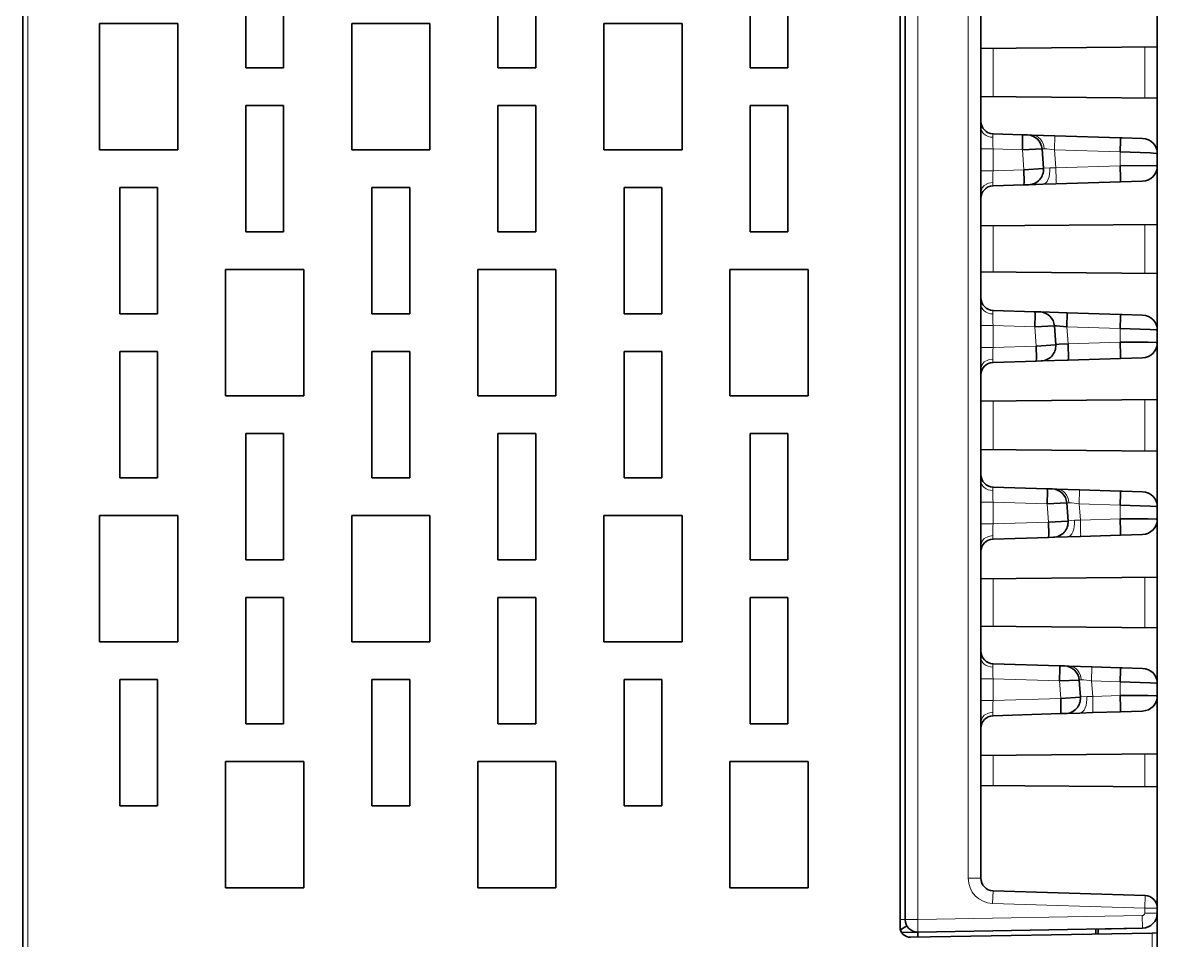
# Model space of a CAD drawing. Extents: x -45 to 645, y -160 to 467.
# Drawn here: x 187.26 to 232.26, y -98.37 to -62.01 of the extents above; entities that cross this region are included whole.
import ezdxf

# ---------------------------------------------------------------- set-up
doc = ezdxf.new("R2010")
doc.units = 0

msp = doc.modelspace()

# ---------------------------------------------------------------- linework, layer by layer
at = {"color": 7, "lineweight": 35}
for p, q in [((187.259, -144.593), (187.259, 10.968)), ((225.259, -20.832), (225.259, -95.911)), ((222.059, -97.854), (222.059, -24.878)), ((222.259, -97.549), (222.259, -24.968)), ((232.259, -144.593), (232.259, -98.083))]:
    msp.add_line(p, q, dxfattribs=at)
at = {"color": 7, "lineweight": 13}
for p, q in [((187.459, -144.593), (187.459, 10.966)), ((224.759, -20.832), (224.759, -95.911)), ((222.759, -97.549), (222.759, -24.968)), ((232.059, -144.593), (232.059, -98.086))]:
    msp.add_line(p, q, dxfattribs=at)
at = {"color": 7, "lineweight": 35, "ltscale": 0.125}
for p, q in [((196.109, -63.793), (196.109, -58.793)), ((197.609, -58.793), (197.609, -63.793)), ((206.109, -63.793), (206.109, -58.793)), ((207.609, -58.793), (207.609, -63.793)), ((216.109, -63.793), (216.109, -58.793)), ((217.609, -58.793), (217.609, -63.793)), ((190.309, -67.043), (190.309, -62.043)), ((193.409, -62.043), (193.409, -67.043)), ((200.309, -67.043), (200.309, -62.043)), ((203.409, -62.043), (203.409, -67.043)), ((210.309, -67.043), (210.309, -62.043)), ((213.409, -62.043), (213.409, -67.043)), ((196.109, -70.293), (196.109, -65.293)), ((197.609, -65.293), (197.609, -70.293)), ((206.109, -70.293), (206.109, -65.293)), ((207.609, -65.293), (207.609, -70.293)), ((216.109, -70.293), (216.109, -65.293)), ((217.609, -65.293), (217.609, -70.293)), ((191.109, -73.543), (191.109, -68.543)), ((192.609, -68.543), (192.609, -73.543)), ((201.109, -73.543), (201.109, -68.543)), ((202.609, -68.543), (202.609, -73.543)), ((211.109, -73.543), (211.109, -68.543)), ((212.609, -68.543), (212.609, -73.543)), ((195.309, -76.793), (195.309, -71.793)), ((198.409, -71.793), (198.409, -76.793)), ((205.309, -76.793), (205.309, -71.793)), ((208.409, -71.793), (208.409, -76.793)), ((215.309, -76.793), (215.309, -71.793)), ((218.409, -71.793), (218.409, -76.793)), ((191.109, -80.043), (191.109, -75.043)), ((192.609, -75.043), (192.609, -80.043)), ((201.109, -80.043), (201.109, -75.043)), ((202.609, -75.043), (202.609, -80.043)), ((211.109, -80.043), (211.109, -75.043)), ((212.609, -75.043), (212.609, -80.043)), ((196.109, -83.293), (196.109, -78.293)), ((197.609, -78.293), (197.609, -83.293)), ((206.109, -83.293), (206.109, -78.293)), ((207.609, -78.293), (207.609, -83.293)), ((216.109, -83.293), (216.109, -78.293)), ((217.609, -78.293), (217.609, -83.293)), ((190.309, -86.543), (190.309, -81.543)), ((193.409, -81.543), (193.409, -86.543)), ((200.309, -86.543), (200.309, -81.543)), ((203.409, -81.543), (203.409, -86.543)), ((210.309, -86.543), (210.309, -81.543)), ((213.409, -81.543), (213.409, -86.543)), ((196.109, -89.793), (196.109, -84.793)), ((197.609, -84.793), (197.609, -89.793)), ((206.109, -89.793), (206.109, -84.793)), ((207.609, -84.793), (207.609, -89.793)), ((216.109, -89.793), (216.109, -84.793)), ((217.609, -84.793), (217.609, -89.793)), ((191.109, -93.043), (191.109, -88.043)), ((192.609, -88.043), (192.609, -93.043)), ((201.109, -93.043), (201.109, -88.043)), ((202.609, -88.043), (202.609, -93.043)), ((211.109, -93.043), (211.109, -88.043)), ((212.609, -88.043), (212.609, -93.043)), ((195.309, -96.293), (195.309, -91.293)), ((198.409, -91.293), (198.409, -96.293)), ((205.309, -96.293), (205.309, -91.293)), ((208.409, -91.293), (208.409, -96.293)), ((215.309, -96.293), (215.309, -91.293)), ((218.409, -91.293), (218.409, -96.293))]:
    msp.add_line(p, q, dxfattribs=at)
at = {"color": 7, "lineweight": 35, "ltscale": 0.056893}
msp.add_line((232.259, -62.964), (232.259, -60.688), dxfattribs=at)
at = {"color": 7, "lineweight": 35, "ltscale": 0.0775}
for p, q in [((190.309, -62.043), (193.409, -62.043)), ((200.309, -62.043), (203.409, -62.043)), ((210.309, -62.043), (213.409, -62.043)), ((193.409, -67.043), (190.309, -67.043)), ((203.409, -67.043), (200.309, -67.043)), ((213.409, -67.043), (210.309, -67.043)), ((195.309, -71.793), (198.409, -71.793)), ((205.309, -71.793), (208.409, -71.793)), ((215.309, -71.793), (218.409, -71.793)), ((198.409, -76.793), (195.309, -76.793)), ((208.409, -76.793), (205.309, -76.793)), ((218.409, -76.793), (215.309, -76.793)), ((190.309, -81.543), (193.409, -81.543)), ((200.309, -81.543), (203.409, -81.543)), ((210.309, -81.543), (213.409, -81.543)), ((193.409, -86.543), (190.309, -86.543)), ((203.409, -86.543), (200.309, -86.543)), ((213.409, -86.543), (210.309, -86.543)), ((195.309, -91.293), (198.409, -91.293)), ((205.309, -91.293), (208.409, -91.293)), ((215.309, -91.293), (218.409, -91.293)), ((198.409, -96.293), (195.309, -96.293)), ((208.409, -96.293), (205.309, -96.293)), ((218.409, -96.293), (215.309, -96.293))]:
    msp.add_line(p, q, dxfattribs=at)
at = {"color": 7, "lineweight": 35, "ltscale": 0.175007}
for p, q in [((232.259, -62.964), (225.259, -63.025)), ((232.259, -64.999), (225.259, -64.938)), ((232.259, -69.999), (225.259, -70.06)), ((232.259, -71.946), (225.259, -71.884)), ((232.259, -76.946), (225.259, -77.007)), ((232.259, -78.983), (225.259, -78.922)), ((232.259, -83.983), (225.259, -84.044)), ((232.259, -85.984), (225.259, -85.923)), ((232.259, -90.984), (225.259, -91.045)), ((232.259, -92.293), (225.259, -92.232))]:
    msp.add_line(p, q, dxfattribs=at)
at = {"color": 7, "lineweight": 13, "ltscale": 0.050657}
msp.add_line((231.768, -64.995), (231.768, -62.968), dxfattribs=at)
at = {"color": 7, "lineweight": 35, "ltscale": 0.050868}
msp.add_line((232.259, -64.999), (232.259, -62.964), dxfattribs=at)
at = {"color": 7, "lineweight": 13, "ltscale": 0.048028}
msp.add_line((225.751, -63.021), (225.751, -64.942), dxfattribs=at)
at = {"color": 7, "lineweight": 35, "ltscale": 0.0375}
for p, q in [((197.609, -63.793), (196.109, -63.793)), ((207.609, -63.793), (206.109, -63.793)), ((217.609, -63.793), (216.109, -63.793)), ((196.109, -65.293), (197.609, -65.293)), ((206.109, -65.293), (207.609, -65.293)), ((216.109, -65.293), (217.609, -65.293)), ((191.109, -68.543), (192.609, -68.543)), ((201.109, -68.543), (202.609, -68.543)), ((211.109, -68.543), (212.609, -68.543)), ((197.609, -70.293), (196.109, -70.293)), ((207.609, -70.293), (206.109, -70.293)), ((217.609, -70.293), (216.109, -70.293)), ((192.609, -73.543), (191.109, -73.543)), ((202.609, -73.543), (201.109, -73.543)), ((212.609, -73.543), (211.109, -73.543)), ((191.109, -75.043), (192.609, -75.043)), ((201.109, -75.043), (202.609, -75.043)), ((211.109, -75.043), (212.609, -75.043)), ((196.109, -78.293), (197.609, -78.293)), ((206.109, -78.293), (207.609, -78.293)), ((216.109, -78.293), (217.609, -78.293)), ((192.609, -80.043), (191.109, -80.043)), ((202.609, -80.043), (201.109, -80.043)), ((212.609, -80.043), (211.109, -80.043)), ((197.609, -83.293), (196.109, -83.293)), ((207.609, -83.293), (206.109, -83.293)), ((217.609, -83.293), (216.109, -83.293)), ((196.109, -84.793), (197.609, -84.793)), ((206.109, -84.793), (207.609, -84.793)), ((216.109, -84.793), (217.609, -84.793)), ((191.109, -88.043), (192.609, -88.043)), ((201.109, -88.043), (202.609, -88.043)), ((211.109, -88.043), (212.609, -88.043)), ((197.609, -89.793), (196.109, -89.793)), ((207.609, -89.793), (206.109, -89.793)), ((217.609, -89.793), (216.109, -89.793)), ((192.609, -93.043), (191.109, -93.043)), ((202.609, -93.043), (201.109, -93.043)), ((212.609, -93.043), (211.109, -93.043))]:
    msp.add_line(p, q, dxfattribs=at)
at = {"color": 7, "lineweight": 35, "ltscale": 0.054432}
msp.add_line((232.259, -64.999), (232.259, -67.176), dxfattribs=at)
at = {"color": 7, "lineweight": 35, "ltscale": 0.029261}
msp.add_line((225.744, -66.411), (226.913, -66.447), dxfattribs=at)
at = {"color": 7, "lineweight": 35, "ltscale": 0.004733}
msp.add_line((227.103, -66.453), (226.913, -66.447), dxfattribs=at)
at = {"color": 7, "lineweight": 35, "ltscale": 9.5e-05}
msp.add_line((227.106, -66.453), (227.103, -66.453), dxfattribs=at)
at = {"color": 7, "lineweight": 35, "ltscale": 0.004711}
for p, q in [((227.297, -66.459), (227.109, -66.453)), ((228.769, -87.506), (228.581, -87.5))]:
    msp.add_line(p, q, dxfattribs=at)
at = {"color": 7, "lineweight": 35, "ltscale": 0.022315}
for p, q in [((228.19, -66.487), (227.297, -66.459)), ((229.171, -80.518), (228.279, -80.49)), ((229.661, -87.534), (228.769, -87.506))]:
    msp.add_line(p, q, dxfattribs=at)
at = {"color": 7, "lineweight": 35, "ltscale": 0.065138}
msp.add_line((230.794, -66.569), (228.19, -66.487), dxfattribs=at)
at = {"color": 7, "lineweight": 35, "ltscale": 0.001959}
for p, q in [((230.872, -66.572), (230.794, -66.569)), ((230.872, -73.572), (230.794, -73.569)), ((230.872, -80.572), (230.794, -80.569)), ((230.872, -87.572), (230.794, -87.569))]:
    msp.add_line(p, q, dxfattribs=at)
at = {"color": 7, "lineweight": 35, "ltscale": 0.020164}
for p, q in [((231.678, -66.597), (230.872, -66.572)), ((231.678, -73.597), (230.872, -73.572)), ((231.678, -87.597), (230.872, -87.572))]:
    msp.add_line(p, q, dxfattribs=at)
at = {"color": 7, "lineweight": 13, "ltscale": 0.012173}
for p, q in [((225.746, -67.01), (225.259, -67.01)), ((225.746, -67.875), (225.259, -67.875)), ((225.746, -74.01), (225.259, -74.01)), ((225.746, -74.875), (225.259, -74.875)), ((225.746, -81.01), (225.259, -81.01)), ((225.746, -81.875), (225.259, -81.875)), ((225.746, -88.01), (225.259, -88.01)), ((225.746, -88.875), (225.259, -88.875))]:
    msp.add_line(p, q, dxfattribs=at)
at = {"color": 7, "lineweight": 13, "ltscale": 0.021604}
for p, q in [((225.746, -67.01), (225.746, -67.875)), ((225.746, -74.01), (225.746, -74.875)), ((225.746, -81.01), (225.746, -81.875)), ((225.746, -88.01), (225.746, -88.875))]:
    msp.add_line(p, q, dxfattribs=at)
at = {"color": 7, "lineweight": 13, "ltscale": 0.029117}
msp.add_line((225.746, -67.01), (226.91, -67.047), dxfattribs=at)
at = {"color": 7, "lineweight": 35, "ltscale": 0.019481}
for p, q in [((226.91, -67.047), (227.689, -67.011)), ((227.401, -74.062), (228.179, -74.027)), ((227.891, -81.078), (228.67, -81.042))]:
    msp.add_line(p, q, dxfattribs=at)
at = {"color": 7, "lineweight": 13, "ltscale": 0.019779}
msp.add_line((226.91, -67.047), (226.965, -67.836), dxfattribs=at)
at = {"color": 7, "lineweight": 35, "ltscale": 0.019472}
msp.add_line((227.689, -67.011), (227.743, -67.788), dxfattribs=at)
at = {"color": 7, "lineweight": 13, "ltscale": 0.065138}
msp.add_line((228.181, -67.045), (230.785, -67.127), dxfattribs=at)
at = {"color": 7, "lineweight": 13, "ltscale": 0.017774}
msp.add_line((228.181, -67.045), (228.231, -67.754), dxfattribs=at)
at = {"color": 7, "lineweight": 35, "ltscale": 0.001747}
msp.add_line((232.226, -67), (232.2, -66.935), dxfattribs=at)
at = {"color": 7, "lineweight": 13, "ltscale": 0.013677}
for p, q in [((230.785, -67.127), (230.785, -67.674)), ((230.785, -74.674), (230.785, -74.127)), ((230.785, -81.127), (230.785, -81.674)), ((230.785, -88.674), (230.785, -88.127))]:
    msp.add_line(p, q, dxfattribs=at)
at = {"color": 7, "lineweight": 35, "ltscale": 0.012288}
for p, q in [((232.259, -67.197), (232.259, -67.688)), ((232.259, -74.688), (232.259, -74.197)), ((232.259, -81.197), (232.259, -81.688)), ((232.259, -88.197), (232.259, -88.688))]:
    msp.add_line(p, q, dxfattribs=at)
at = {"color": 7, "lineweight": 13, "ltscale": 0.030498}
msp.add_line((225.746, -67.875), (226.965, -67.836), dxfattribs=at)
at = {"color": 7, "lineweight": 35, "ltscale": 0.019482}
for p, q in [((226.965, -67.836), (227.743, -67.788)), ((227.454, -74.821), (228.232, -74.773)), ((227.942, -81.806), (228.72, -81.758)), ((228.431, -88.79), (229.208, -88.742))]:
    msp.add_line(p, q, dxfattribs=at)
at = {"color": 7, "lineweight": 13, "ltscale": 0.063897}
msp.add_line((230.785, -67.674), (228.231, -67.754), dxfattribs=at)
at = {"color": 7, "lineweight": 13, "ltscale": 0.001037}
msp.add_line((228.232, -67.796), (228.231, -67.754), dxfattribs=at)
at = {"color": 7, "lineweight": 13, "ltscale": 0.010234}
for p, q in [((228.242, -68.205), (228.232, -67.796)), ((229.219, -82.174), (229.209, -81.765)), ((229.707, -89.159), (229.697, -88.75))]:
    msp.add_line(p, q, dxfattribs=at)
at = {"color": 7, "lineweight": 35, "ltscale": 0.001037}
for p, q in [((230.787, -67.716), (230.785, -67.674)), ((230.787, -74.716), (230.785, -74.674)), ((228.721, -74.781), (228.719, -74.739)), ((230.787, -81.716), (230.785, -81.674)), ((230.787, -88.716), (230.785, -88.674))]:
    msp.add_line(p, q, dxfattribs=at)
at = {"color": 7, "lineweight": 35, "ltscale": 0.010234}
for p, q in [((230.796, -68.125), (230.787, -67.716)), ((230.796, -75.125), (230.787, -74.716)), ((230.796, -82.125), (230.787, -81.716)), ((230.796, -89.125), (230.787, -88.716))]:
    msp.add_line(p, q, dxfattribs=at)
at = {"color": 7, "lineweight": 35, "ltscale": 0.057762}
msp.add_line((232.259, -69.999), (232.259, -67.688), dxfattribs=at)
at = {"color": 7, "lineweight": 35, "ltscale": 0.012867}
for p, q in [((227.725, -68.412), (228.239, -68.396)), ((228.702, -82.382), (229.216, -82.365)), ((229.19, -89.366), (229.704, -89.35))]:
    msp.add_line(p, q, dxfattribs=at)
at = {"color": 7, "lineweight": 35, "ltscale": 0.063897}
msp.add_line((228.239, -68.396), (230.794, -68.316), dxfattribs=at)
at = {"color": 7, "lineweight": 35, "ltscale": 0.022051}
for p, q in [((230.794, -68.316), (231.675, -68.288)), ((230.794, -75.316), (231.675, -75.288)), ((230.794, -82.316), (231.675, -82.288)), ((230.794, -89.316), (231.675, -89.288))]:
    msp.add_line(p, q, dxfattribs=at)
at = {"color": 7, "lineweight": 35, "ltscale": 7.2e-05}
for p, q in [((231.675, -68.288), (231.678, -68.288)), ((231.675, -75.288), (231.678, -75.288)), ((231.675, -82.288), (231.678, -82.288)), ((231.675, -89.288), (231.678, -89.288))]:
    msp.add_line(p, q, dxfattribs=at)
at = {"color": 7, "lineweight": 35, "ltscale": 0.030642}
msp.add_line((225.744, -68.474), (226.969, -68.436), dxfattribs=at)
at = {"color": 7, "lineweight": 35, "ltscale": 0.004759}
for p, q in [((226.969, -68.436), (227.159, -68.43)), ((227.457, -75.421), (227.647, -75.415)), ((227.945, -82.405), (228.136, -82.399)), ((228.434, -89.39), (228.624, -89.384))]:
    msp.add_line(p, q, dxfattribs=at)
at = {"color": 7, "lineweight": 35, "ltscale": 0.01404}
for p, q in [((227.163, -68.43), (227.725, -68.412)), ((228.14, -82.399), (228.702, -82.382)), ((228.629, -89.384), (229.19, -89.366))]:
    msp.add_line(p, q, dxfattribs=at)
at = {"color": 7, "lineweight": 13, "ltscale": 0.045831}
msp.add_line((225.751, -70.055), (225.751, -71.889), dxfattribs=at)
at = {"color": 7, "lineweight": 13, "ltscale": 0.048459}
msp.add_line((231.768, -71.941), (231.768, -70.003), dxfattribs=at)
at = {"color": 7, "lineweight": 35, "ltscale": 0.048671}
msp.add_line((232.259, -71.946), (232.259, -69.999), dxfattribs=at)
at = {"color": 7, "lineweight": 35, "ltscale": 0.055743}
msp.add_line((232.259, -71.946), (232.259, -74.175), dxfattribs=at)
at = {"color": 7, "lineweight": 35, "ltscale": 0.041531}
msp.add_line((225.744, -73.411), (227.404, -73.463), dxfattribs=at)
at = {"color": 7, "lineweight": 35, "ltscale": 0.004894}
for p, q in [((227.6, -73.469), (227.404, -73.463)), ((228.09, -80.484), (227.895, -80.478))]:
    msp.add_line(p, q, dxfattribs=at)
at = {"color": 7, "lineweight": 35, "ltscale": 0.000802}
msp.add_line((227.635, -73.47), (227.603, -73.469), dxfattribs=at)
at = {"color": 7, "lineweight": 35, "ltscale": 0.026142}
msp.add_line((228.68, -73.503), (227.635, -73.47), dxfattribs=at)
at = {"color": 7, "lineweight": 35, "ltscale": 0.052867}
msp.add_line((230.794, -73.569), (228.68, -73.503), dxfattribs=at)
at = {"color": 7, "lineweight": 13, "ltscale": 0.041387}
msp.add_line((225.746, -74.01), (227.401, -74.062), dxfattribs=at)
at = {"color": 7, "lineweight": 13, "ltscale": 0.019008}
msp.add_line((227.401, -74.062), (227.454, -74.821), dxfattribs=at)
at = {"color": 7, "lineweight": 35, "ltscale": 0.018701}
msp.add_line((228.179, -74.027), (228.232, -74.773), dxfattribs=at)
at = {"color": 7, "lineweight": 13, "ltscale": 0.052868}
msp.add_line((228.672, -74.061), (230.785, -74.127), dxfattribs=at)
at = {"color": 7, "lineweight": 13, "ltscale": 0.017003}
msp.add_line((228.672, -74.061), (228.719, -74.739), dxfattribs=at)
at = {"color": 7, "lineweight": 13, "ltscale": 0.051681}
msp.add_line((230.785, -74.674), (228.719, -74.739), dxfattribs=at)
at = {"color": 7, "lineweight": 35, "ltscale": 0.056432}
msp.add_line((232.259, -76.946), (232.259, -74.688), dxfattribs=at)
at = {"color": 7, "lineweight": 13, "ltscale": 0.042714}
msp.add_line((225.746, -74.875), (227.454, -74.821), dxfattribs=at)
at = {"color": 7, "lineweight": 35, "ltscale": 0.042858}
msp.add_line((225.744, -75.474), (227.457, -75.421), dxfattribs=at)
at = {"color": 7, "lineweight": 35, "ltscale": 0.026907}
msp.add_line((227.652, -75.415), (228.728, -75.381), dxfattribs=at)
at = {"color": 7, "lineweight": 35, "ltscale": 0.051681}
msp.add_line((228.728, -75.381), (230.794, -75.316), dxfattribs=at)
at = {"color": 7, "lineweight": 13, "ltscale": 0.050728}
msp.add_line((231.768, -78.979), (231.768, -76.95), dxfattribs=at)
at = {"color": 7, "lineweight": 35, "ltscale": 0.050938}
msp.add_line((232.259, -78.983), (232.259, -76.946), dxfattribs=at)
at = {"color": 7, "lineweight": 13, "ltscale": 0.048098}
msp.add_line((225.751, -77.002), (225.751, -78.926), dxfattribs=at)
at = {"color": 7, "lineweight": 35, "ltscale": 0.054823}
msp.add_line((232.259, -78.983), (232.259, -81.176), dxfattribs=at)
at = {"color": 7, "lineweight": 35, "ltscale": 0.053802}
msp.add_line((225.744, -80.411), (227.895, -80.478), dxfattribs=at)
at = {"color": 7, "lineweight": 35, "ltscale": 0.004691}
msp.add_line((228.279, -80.49), (228.091, -80.484), dxfattribs=at)
at = {"color": 7, "lineweight": 35, "ltscale": 0.040597}
msp.add_line((230.794, -80.569), (229.171, -80.518), dxfattribs=at)
at = {"color": 7, "lineweight": 35, "ltscale": 0.020165}
msp.add_line((231.678, -80.597), (230.872, -80.572), dxfattribs=at)
at = {"color": 7, "lineweight": 13, "ltscale": 0.053657}
msp.add_line((225.746, -81.01), (227.891, -81.078), dxfattribs=at)
at = {"color": 7, "lineweight": 13, "ltscale": 0.018237}
msp.add_line((227.891, -81.078), (227.942, -81.806), dxfattribs=at)
at = {"color": 7, "lineweight": 35, "ltscale": 0.01793}
msp.add_line((228.67, -81.042), (228.72, -81.758), dxfattribs=at)
at = {"color": 7, "lineweight": 13, "ltscale": 0.040597}
msp.add_line((229.162, -81.076), (230.785, -81.127), dxfattribs=at)
at = {"color": 7, "lineweight": 13, "ltscale": 0.016232}
msp.add_line((229.162, -81.076), (229.208, -81.724), dxfattribs=at)
at = {"color": 7, "lineweight": 13, "ltscale": 0.05493}
msp.add_line((225.746, -81.875), (227.942, -81.806), dxfattribs=at)
at = {"color": 7, "lineweight": 13, "ltscale": 0.039465}
msp.add_line((230.785, -81.674), (229.208, -81.724), dxfattribs=at)
at = {"color": 7, "lineweight": 13, "ltscale": 0.001038}
for p, q in [((229.209, -81.765), (229.208, -81.724)), ((229.697, -88.75), (229.696, -88.708))]:
    msp.add_line(p, q, dxfattribs=at)
at = {"color": 7, "lineweight": 35, "ltscale": 0.057371}
msp.add_line((232.259, -83.983), (232.259, -81.688), dxfattribs=at)
at = {"color": 7, "lineweight": 35, "ltscale": 0.039464}
msp.add_line((229.216, -82.365), (230.794, -82.316), dxfattribs=at)
at = {"color": 7, "lineweight": 35, "ltscale": 0.055074}
msp.add_line((225.744, -82.474), (227.945, -82.405), dxfattribs=at)
at = {"color": 7, "lineweight": 13, "ltscale": 0.047189}
msp.add_line((225.751, -84.04), (225.751, -85.927), dxfattribs=at)
at = {"color": 7, "lineweight": 13, "ltscale": 0.049814}
msp.add_line((231.768, -85.98), (231.768, -83.987), dxfattribs=at)
at = {"color": 7, "lineweight": 35, "ltscale": 0.050029}
msp.add_line((232.259, -85.984), (232.259, -83.983), dxfattribs=at)
at = {"color": 7, "lineweight": 35, "ltscale": 0.054784}
msp.add_line((232.259, -85.984), (232.259, -88.176), dxfattribs=at)
at = {"color": 7, "lineweight": 35, "ltscale": 0.066072}
msp.add_line((228.385, -87.494), (225.744, -87.411), dxfattribs=at)
at = {"color": 7, "lineweight": 35, "ltscale": 0.004796}
msp.add_line((228.577, -87.5), (228.385, -87.494), dxfattribs=at)
at = {"color": 7, "lineweight": 35, "ltscale": 0.028327}
msp.add_line((230.794, -87.569), (229.661, -87.534), dxfattribs=at)
at = {"color": 7, "lineweight": 13, "ltscale": 0.065928}
msp.add_line((225.746, -88.01), (228.382, -88.093), dxfattribs=at)
at = {"color": 7, "lineweight": 35, "ltscale": 0.019487}
msp.add_line((229.161, -88.058), (228.382, -88.093), dxfattribs=at)
at = {"color": 7, "lineweight": 13, "ltscale": 0.017466}
msp.add_line((228.382, -88.093), (228.431, -88.79), dxfattribs=at)
at = {"color": 7, "lineweight": 35, "ltscale": 0.017159}
msp.add_line((229.16, -88.058), (229.208, -88.742), dxfattribs=at)
at = {"color": 7, "lineweight": 13, "ltscale": 0.028327}
msp.add_line((229.653, -88.092), (230.785, -88.127), dxfattribs=at)
at = {"color": 7, "lineweight": 13, "ltscale": 0.015461}
msp.add_line((229.653, -88.092), (229.696, -88.708), dxfattribs=at)
at = {"color": 7, "lineweight": 13, "ltscale": 0.067147}
msp.add_line((225.746, -88.875), (228.431, -88.79), dxfattribs=at)
at = {"color": 7, "lineweight": 13, "ltscale": 0.027248}
msp.add_line((230.785, -88.674), (229.696, -88.708), dxfattribs=at)
at = {"color": 7, "lineweight": 35, "ltscale": 0.057399}
msp.add_line((232.259, -90.984), (232.259, -88.688), dxfattribs=at)
at = {"color": 7, "lineweight": 35, "ltscale": 0.067291}
msp.add_line((225.744, -89.474), (228.434, -89.39), dxfattribs=at)
at = {"color": 7, "lineweight": 35, "ltscale": 0.027248}
msp.add_line((229.704, -89.35), (230.794, -89.316), dxfattribs=at)
at = {"color": 7, "lineweight": 13, "ltscale": 0.029891}
msp.add_line((225.751, -91.041), (225.751, -92.237), dxfattribs=at)
at = {"color": 7, "lineweight": 13, "ltscale": 0.032515}
msp.add_line((231.768, -92.289), (231.768, -90.988), dxfattribs=at)
at = {"color": 7, "lineweight": 35, "ltscale": 0.03273}
msp.add_line((232.259, -92.293), (232.259, -90.984), dxfattribs=at)
at = {"color": 7, "lineweight": 35, "ltscale": 0.0625}
msp.add_line((232.259, -94.793), (232.259, -92.293), dxfattribs=at)
at = {"color": 7, "lineweight": 35, "ltscale": 0.057661}
msp.add_line((232.259, -97.1), (232.259, -94.793), dxfattribs=at)
at = {"color": 7, "lineweight": 13, "ltscale": 0.0125}
for p, q in [((224.759, -95.911), (225.259, -95.911)), ((225.728, -96.91), (225.744, -96.411)), ((231.775, -96.6), (231.759, -97.1)), ((231.759, -97.1), (232.259, -97.1)), ((222.759, -97.549), (222.259, -97.549)), ((222.768, -98.049), (222.759, -97.549)), ((231.661, -97.393), (231.67, -97.893)), ((231.759, -97.293), (232.259, -97.293))]:
    msp.add_line(p, q, dxfattribs=at)
at = {"color": 7, "lineweight": 35, "ltscale": 0.15086}
msp.add_line((231.775, -96.6), (225.744, -96.411), dxfattribs=at)
at = {"color": 7, "lineweight": 13, "ltscale": 0.15086}
msp.add_line((231.759, -97.1), (225.728, -96.91), dxfattribs=at)
at = {"color": 7, "lineweight": 13, "ltscale": 0.004839}
msp.add_line((231.759, -97.1), (231.759, -97.293), dxfattribs=at)
at = {"color": 7, "lineweight": 35, "ltscale": 0.004839}
msp.add_line((232.259, -97.1), (232.259, -97.293), dxfattribs=at)
at = {"color": 7, "lineweight": 13, "ltscale": 0.005001}
msp.add_line((222.259, -97.549), (222.059, -97.547), dxfattribs=at)
at = {"color": 7, "lineweight": 13, "ltscale": 0.222577}
msp.add_line((222.759, -97.549), (231.661, -97.393), dxfattribs=at)
at = {"color": 7, "lineweight": 35, "ltscale": 0.019639}
msp.add_line((232.259, -97.297), (232.259, -98.083), dxfattribs=at)
at = {"color": 7, "lineweight": 35, "ltscale": 0.00745}
msp.add_line((222.329, -97.803), (222.073, -97.956), dxfattribs=at)
at = {"color": 7, "lineweight": 35, "ltscale": 0.016268}
msp.add_line((222.768, -98.049), (222.117, -98.06), dxfattribs=at)
at = {"color": 7, "lineweight": 35, "ltscale": 0.239862}
msp.add_line((232.059, -98.086), (222.466, -98.254), dxfattribs=at)
at = {"color": 7, "lineweight": 35, "ltscale": 0.000218}
msp.add_line((222.759, -98.049), (222.768, -98.049), dxfattribs=at)
at = {"color": 7, "lineweight": 35, "ltscale": 0.005005}
msp.add_line((222.768, -98.249), (222.763, -98.049), dxfattribs=at)
at = {"color": 7, "lineweight": 35, "ltscale": 0.222577}
msp.add_line((231.67, -97.893), (222.768, -98.049), dxfattribs=at)
at = {"color": 7, "lineweight": 35, "ltscale": 0.046265}
msp.add_line((231.67, -97.893), (229.819, -97.926), dxfattribs=at)
at = {"color": 7, "lineweight": 35, "ltscale": 0.004991}
for p, q in [((229.819, -98.125), (229.819, -97.926)), ((229.919, -98.124), (229.919, -97.924))]:
    msp.add_line(p, q, dxfattribs=at)
at = {"color": 7, "lineweight": 35, "ltscale": 0.005001}
msp.add_line((232.259, -98.083), (232.059, -98.086), dxfattribs=at)
at = {"color": 7, "lineweight": 35}
for points in [[(226.913, -66.447), (226.914, -66.448), (226.916, -66.458), (226.919, -66.542), (226.91, -67.047)], [(230.785, -67.127), (230.796, -66.669), (230.795, -66.574), (230.794, -66.569)], [(230.785, -67.127), (231.978, -67.167), (232.215, -67.186), (232.249, -67.192), (232.257, -67.194), (232.259, -67.196)], [(226.965, -67.836), (226.974, -68.327), (226.97, -68.431), (226.97, -68.434), (226.969, -68.436)], [(232.259, -67.687), (232.258, -67.686), (232.253, -67.684), (232.213, -67.679), (231.895, -67.668), (230.785, -67.674)], [(227.404, -73.463), (227.405, -73.464), (227.407, -73.473), (227.409, -73.558), (227.401, -74.062)], [(228.68, -73.503), (228.681, -73.504), (228.681, -73.512), (228.672, -74.061)], [(230.785, -74.127), (230.796, -73.669), (230.795, -73.574), (230.794, -73.569)], [(228.179, -74.026), (228.18, -74.023), (228.183, -74.022), (228.19, -74.02), (228.26, -74.017), (228.672, -74.061)], [(230.785, -74.127), (231.978, -74.167), (232.215, -74.186), (232.249, -74.192), (232.257, -74.194), (232.259, -74.196)], [(232.259, -74.687), (232.258, -74.686), (232.253, -74.684), (232.213, -74.679), (231.895, -74.668), (230.785, -74.674)], [(227.454, -74.821), (227.463, -75.312), (227.459, -75.416), (227.458, -75.419), (227.457, -75.421)], [(228.719, -74.739), (228.362, -74.747), (228.252, -74.761), (228.237, -74.766), (228.233, -74.769), (228.232, -74.771), (228.232, -74.773)], [(228.728, -75.381), (228.728, -75.38), (228.729, -75.372), (228.731, -75.298), (228.721, -74.781)], [(227.895, -80.478), (227.895, -80.479), (227.897, -80.489), (227.9, -80.573), (227.891, -81.078)], [(230.785, -81.127), (230.796, -80.669), (230.795, -80.574), (230.794, -80.569)], [(230.785, -81.127), (231.978, -81.167), (232.215, -81.186), (232.249, -81.192), (232.257, -81.194), (232.259, -81.196)], [(227.942, -81.806), (227.951, -82.296), (227.947, -82.4), (227.946, -82.404), (227.945, -82.405)], [(232.259, -81.687), (232.258, -81.686), (232.253, -81.684), (232.213, -81.679), (231.895, -81.668), (230.785, -81.674)], [(228.385, -87.494), (228.386, -87.495), (228.388, -87.504), (228.391, -87.589), (228.382, -88.093)], [(230.785, -88.127), (230.796, -87.669), (230.795, -87.574), (230.794, -87.569)], [(230.785, -88.127), (231.978, -88.167), (232.215, -88.186), (232.249, -88.192), (232.257, -88.194), (232.259, -88.196)], [(228.431, -88.79), (228.439, -89.281), (228.436, -89.385), (228.435, -89.388), (228.434, -89.39)], [(232.259, -88.687), (232.258, -88.686), (232.253, -88.684), (232.213, -88.679), (231.895, -88.668), (230.785, -88.674)]]:
    msp.add_lwpolyline(points, dxfattribs=at)
at = {"color": 7, "lineweight": 13}
for points in [[(228.19, -66.487), (228.19, -66.488), (228.191, -66.496), (228.181, -67.045)], [(227.997, -67.756), (227.766, -67.776), (227.75, -67.781), (227.745, -67.784), (227.744, -67.786), (227.743, -67.788)], [(225.739, -68.336), (225.56, -68.367), (225.398, -68.454), (225.308, -68.553), (225.259, -68.719)], [(225.739, -75.336), (225.56, -75.367), (225.398, -75.454), (225.308, -75.553), (225.259, -75.719)], [(229.171, -80.518), (229.171, -80.519), (229.172, -80.527), (229.162, -81.076)], [(228.973, -81.726), (228.743, -81.745), (228.727, -81.751), (228.722, -81.753), (228.72, -81.755), (228.72, -81.758)], [(225.739, -82.336), (225.56, -82.367), (225.398, -82.454), (225.308, -82.553), (225.259, -82.719)], [(229.661, -87.534), (229.662, -87.535), (229.663, -87.543), (229.653, -88.092)], [(229.462, -88.71), (229.231, -88.73), (229.215, -88.735), (229.211, -88.738), (229.209, -88.74), (229.208, -88.742)], [(225.739, -89.336), (225.56, -89.367), (225.398, -89.454), (225.308, -89.553), (225.259, -89.719)]]:
    msp.add_lwpolyline(points, dxfattribs=at)
at = {"color": 7, "lineweight": 35}
for centre, radius, start, end in [((225.759, -65.911), 0.5, 180, 268.2), ((227.09, -67.053), 0.6, 4.004, 88.5561), ((231.66, -67.197), 0.6, 0.0636, 88.2121), ((227.145, -67.83), 0.6, 271.3511, 3.9918), ((231.659, -67.688), 0.6, 271.7958, 0.0687), ((229.119, -68.213), 1.679, 356.4755, 2.9912), ((225.759, -68.974), 0.5, 91.8, 180), ((225.759, -72.911), 0.5, 180, 268.2), ((227.581, -74.069), 0.6, 4.006, 88.2077), ((231.66, -74.197), 0.6, 0.0636, 88.2121), ((231.659, -74.688), 0.6, 271.7958, 0.0687), ((227.633, -74.815), 0.6, 271.3511, 3.9918), ((229.119, -75.213), 1.679, 356.4755, 2.9912), ((225.759, -75.974), 0.5, 91.8, 180), ((225.759, -79.911), 0.5, 180, 268.2), ((228.071, -81.084), 0.6, 4.006, 88.2077), ((231.66, -81.197), 0.6, 0.0636, 88.2121), ((228.121, -81.799), 0.6, 271.3511, 3.9918), ((231.659, -81.688), 0.6, 271.7958, 0.0687), ((229.119, -82.213), 1.679, 356.4755, 2.9912), ((225.759, -82.974), 0.5, 91.8, 180), ((225.759, -86.911), 0.5, 180, 268.2), ((228.562, -88.1), 0.6, 4.0069, 88.5814), ((231.66, -88.197), 0.6, 0.0636, 88.2121), ((228.61, -88.784), 0.6, 271.3511, 3.9918), ((231.659, -88.688), 0.6, 271.7958, 0.0687), ((225.759, -89.974), 0.5, 91.8, 180), ((229.119, -89.213), 1.679, 356.4755, 2.9912), ((225.759, -95.911), 0.5, 180, 268.2), ((231.759, -97.1), 0.5, 0, 88.2), ((222.759, -97.549), 0.5, 180, 270), ((231.659, -97.293), 0.6, 271, 0), ((222.459, -97.854), 0.4, 180, 271)]:
    msp.add_arc(centre, radius, start, end, dxfattribs=at)
at = {"color": 7, "lineweight": 13}
for centre, radius, start, end in [((226.697, -66.502), 0.959, 174.4954, 182.7996), ((245.403, -66.458), 19.665, 180.2651, 181.6087), ((227.532, -71.079), 4.085, 80.8608, 86.6136), ((245.403, -68.427), 19.665, 178.3913, 179.7349), ((228.155, -73.191), 5.437, 89.2017, 91.6701), ((226.697, -68.383), 0.959, 177.2004, 185.5046), ((226.562, -68.293), 1.681, 356.4789, 2.9868), ((226.697, -73.502), 0.959, 174.4954, 182.7996), ((245.403, -73.458), 19.665, 180.2651, 181.6087), ((245.403, -75.427), 19.665, 178.3913, 179.7349), ((226.697, -75.383), 0.959, 177.2004, 185.5046), ((226.697, -80.502), 0.959, 174.4954, 182.7996), ((245.403, -80.458), 19.665, 180.2651, 181.6087), ((228.513, -85.11), 4.085, 80.8608, 86.6136), ((245.403, -82.427), 19.665, 178.3913, 179.7349), ((229.132, -87.16), 5.437, 89.2017, 91.6701), ((226.697, -82.383), 0.959, 177.2004, 185.5046), ((227.539, -82.262), 1.681, 356.4789, 2.9868), ((226.697, -87.502), 0.959, 174.4954, 182.7996), ((245.403, -87.458), 19.665, 180.2651, 181.6087), ((229.004, -92.126), 4.085, 80.8608, 86.6136), ((245.403, -89.427), 19.665, 178.3913, 179.7349), ((229.62, -94.145), 5.437, 89.2017, 91.6701), ((226.697, -89.383), 0.959, 177.2004, 185.5046), ((228.027, -89.247), 1.681, 356.4789, 2.9868), ((225.759, -95.911), 1, 180, 268.2), ((231.659, -97.293), 0.1, 271.0242, 359.9805)]:
    msp.add_arc(centre, radius, start, end, dxfattribs=at)
for centre, major_axis, ratio, start_param, end_param in [((225.759, -66.166), (0.5, 0), 0.768253, 3.141593, 4.671506), ((227.279, -67.059), (-0.019, -0.6), 0.82762, 1.692919, 3.141593), ((228.11, -67.073), (0.421, -0.062), 0.085066, 2.508306, 3.160339), ((227.706, -67.813), (0.019, -0.6), 0.488678, 6.283185, 7.932433), ((225.759, -73.166), (0.5, 0), 0.768253, 3.141593, 4.671506), ((225.759, -80.166), (0.5, 0), 0.768253, 3.141593, 4.671506), ((228.26, -81.09), (-0.019, -0.6), 0.82762, 1.692919, 3.141593), ((229.091, -81.104), (0.421, -0.062), 0.085069, 2.50828, 3.160339), ((228.683, -81.782), (0.019, -0.6), 0.488678, 6.283185, 7.932433), ((225.759, -87.166), (0.5, 0), 0.768253, 3.141593, 4.671506), ((228.75, -88.105), (-0.019, -0.6), 0.82762, 1.692919, 3.141593), ((229.581, -88.119), (0.421, -0.062), 0.085066, 2.508306, 3.160339), ((229.171, -88.766), (0.019, -0.6), 0.488678, 6.283185, 7.932433)]:
    msp.add_ellipse(centre, major_axis=major_axis, ratio=ratio, start_param=start_param, end_param=end_param, dxfattribs=at)

doc.saveas('drawing.dxf')
